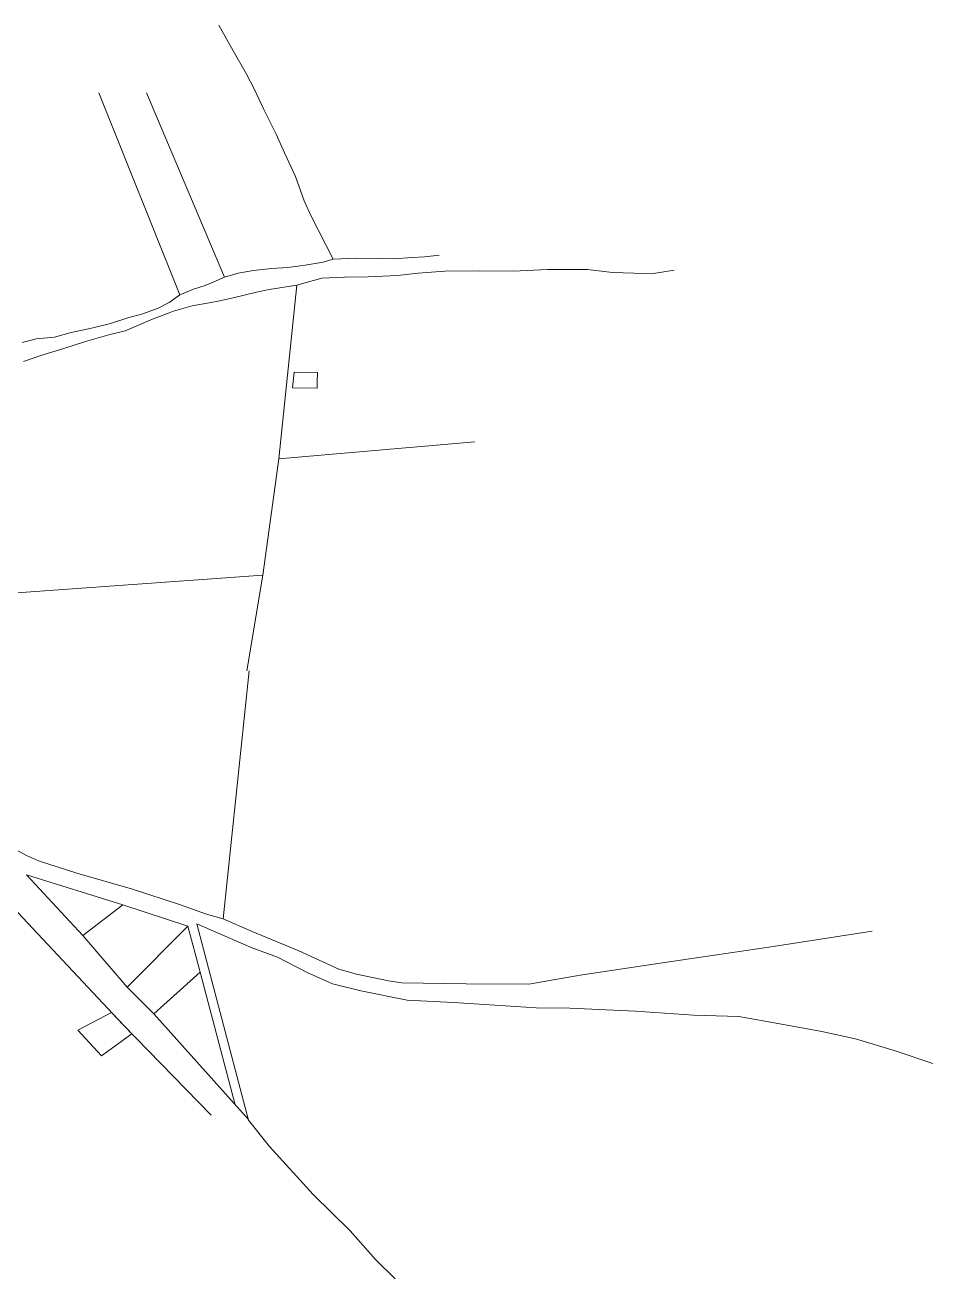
# Model space of a CAD drawing. Header units: millimetres. Extents: x 1956 to 626854, y 2654 to 1330329.
# Drawn here: x 626058 to 626854, y 1329230 to 1330329 of the extents above; entities that cross this region are included whole.
import ezdxf

# ---------------------------------------------------------------- set-up
doc = ezdxf.new("R2010")
doc.units = ezdxf.units.MM
for name, color, linetype in [('-2', 1, 'Continuous'), ('2', 7, 'Continuous'), ('CVL_CUADCON_TIT', 1, 'Continuous')]:
    doc.layers.add(name, color=color, linetype=linetype)

msp = doc.modelspace()

# ---------------------------------------------------------------- linework, layer by layer
at = {"layer": '-2', "color": 1, "lineweight": 0}
for p, q in [((626227.6, 1330329.2), (626240, 1330306.6)), ((626240, 1330306.6), (626251.4, 1330286.8)), ((626251.4, 1330286.8), (626258.7, 1330272.6)), ((626193.3, 1330092.7), (626122.4, 1330269.7)), ((626232.6, 1330108), (626164.1, 1330269.9)), ((626258.7, 1330272.6), (626267.1, 1330255.3)), ((626267.1, 1330255.3), (626277.7, 1330233.4)), ((626277.7, 1330233.4), (626285.2, 1330217.2)), ((626285.2, 1330217.2), (626294.8, 1330196.4)), ((626294.8, 1330196.4), (626302.4, 1330175.1)), ((626302.4, 1330175.1), (626308.4, 1330161.7)), ((626308.4, 1330161.7), (626327.8, 1330123.8)), ((626303.2, 1330118.6), (626319.1, 1330121.2)), ((626319.1, 1330121.2), (626327.8, 1330123.8)), ((626327.8, 1330123.8), (626348.1, 1330124.8)), ((626348.1, 1330124.8), (626367.2, 1330124.6)), ((626367.2, 1330124.6), (626381.2, 1330124.2)), ((626381.2, 1330124.2), (626396.9, 1330125.3)), ((626396.9, 1330125.3), (626408.1, 1330125.8)), ((626408.1, 1330125.8), (626420.6, 1330127.5)), ((626232.6, 1330108), (626244.6, 1330111.5)), ((626244.6, 1330111.5), (626257.9, 1330113.9)), ((626257.9, 1330113.9), (626273.7, 1330115.8)), ((626273.7, 1330115.8), (626287.9, 1330116.7)), ((626287.9, 1330116.7), (626303.2, 1330118.6)), ((626358.4, 1330108.3), (626384.3, 1330109.6)), ((626384.3, 1330109.6), (626402.4, 1330111.7)), ((626402.4, 1330111.7), (626425.6, 1330113.4)), ((626425.6, 1330113.4), (626456.1, 1330113.6)), ((626456.1, 1330113.6), (626485.6, 1330113.4)), ((626485.6, 1330113.4), (626515.6, 1330114.9)), ((626515.6, 1330114.9), (626550.9, 1330114.7)), ((626550.9, 1330114.7), (626572.7, 1330112.1)), ((626572.7, 1330112.1), (626591.3, 1330111.7)), ((626591.3, 1330111.7), (626608.8, 1330111.2)), ((626608.8, 1330111.2), (626626.9, 1330114.3)), ((626205.4, 1330097.5), (626215.6, 1330100.8)), ((626215.6, 1330100.8), (626222.5, 1330103.6)), ((626222.5, 1330103.6), (626232.6, 1330108)), ((626271.7, 1330097.3), (626295.9, 1330101.2)), ((626280, 1329948.8), (626295.9, 1330101.2)), ((626295.9, 1330101.2), (626317.7, 1330107.3)), ((626317.7, 1330107.3), (626337.8, 1330108)), ((626337.8, 1330108), (626358.4, 1330108.3)), ((626184, 1330085.8), (626193.3, 1330092.7)), ((626193.3, 1330092.7), (626205.4, 1330097.5)), ((626225.4, 1330086.8), (626240.2, 1330090)), ((626240.2, 1330090), (626260.4, 1330095)), ((626260.4, 1330095), (626271.7, 1330097.3)), ((626160.8, 1330076), (626174.2, 1330081)), ((626169.4, 1330071.4), (626187.8, 1330078.3)), ((626174.2, 1330081), (626184, 1330085.8)), ((626187.8, 1330078.3), (626204.2, 1330083)), ((626204.2, 1330083), (626225.4, 1330086.8)), ((626115.8, 1330063.4), (626132.4, 1330067.6)), ((626132.4, 1330067.6), (626147.8, 1330072.3)), ((626145.4, 1330061.1), (626169.4, 1330071.4)), ((626147.8, 1330072.3), (626160.8, 1330076)), ((626067.2, 1330054), (626083.3, 1330055.4)), ((626083.3, 1330055.4), (626097.9, 1330059.6)), ((626097.9, 1330059.6), (626115.8, 1330063.4)), ((626110.6, 1330051.6), (626131.1, 1330057.4)), ((626131.1, 1330057.4), (626145.4, 1330061.1)), ((626055, 1330050.8), (626067.2, 1330054)), ((626071.4, 1330039.4), (626091.7, 1330045.5)), ((626091.7, 1330045.5), (626110.6, 1330051.6)), ((626056.3, 1330034.2), (626071.4, 1330039.4)), ((626452, 1329963.7), (626280, 1329948.8)), ((626266, 1329846.7), (626280, 1329948.8)), ((626032.2, 1329830.1), (626266, 1329846.7)), ((626252.2, 1329762.9), (626266, 1329846.7))]:
    msp.add_line(p, q, dxfattribs=at)
at = {"color": 1, "lineweight": 0, "ltscale": 10}
for p, q in [((626104, 1329447.6), (626133.5, 1329463.2)), ((626133.5, 1329463.2), (626151.3, 1329444.6)), ((626124.6, 1329425.1), (626104, 1329447.6)), ((626151.3, 1329444.6), (626124.6, 1329425.1))]:
    msp.add_line(p, q, dxfattribs=at)
at = {"layer": '2', "color": 1, "lineweight": 0}
for p, q in [((626231.2, 1329545.4), (626254.2, 1329762.9)), ((626033.5, 1329614.9), (626058.9, 1329600.8)), ((626058.9, 1329600.8), (626069.3, 1329596.2)), ((626069.3, 1329596.2), (626103.1, 1329585.4)), ((626058.9, 1329583.8), (626143.4, 1329557.5)), ((626058.9, 1329583.8), (626108.1, 1329530.8)), ((626103.1, 1329585.4), (626151.9, 1329571.3)), ((626151.9, 1329571.3), (626193, 1329557.8)), ((626143.7, 1329452.4), (626046.6, 1329556)), ((626108.1, 1329530.8), (626143.4, 1329557.5)), ((626143.4, 1329557.5), (626200.4, 1329538.8)), ((626193, 1329557.8), (626216.7, 1329549.4)), ((626216.7, 1329549.4), (626231.2, 1329545.4)), ((626147.2, 1329485.3), (626200.4, 1329538.8)), ((626200.4, 1329538.8), (626211, 1329498.6)), ((626208.1, 1329541), (626255.9, 1329520.1)), ((626208.1, 1329541), (626253.6, 1329368.9)), ((626231.2, 1329545.4), (626256.8, 1329534.3)), ((626108.1, 1329530.8), (626147.2, 1329485.3)), ((626256.8, 1329534.3), (626297.7, 1329517.2)), ((626709.9, 1329520.5), (626772.1, 1329530.1)), ((626772.1, 1329530.1), (626800.5, 1329534.5)), ((626255.9, 1329520.1), (626278.9, 1329511.8)), ((626297.7, 1329517.2), (626332.6, 1329501.3)), ((626614.5, 1329506.5), (626709.9, 1329520.5)), ((626278.9, 1329511.8), (626305, 1329498.4)), ((626544.5, 1329495.8), (626614.5, 1329506.5)), ((626170.5, 1329462.1), (626211, 1329498.6)), ((626211, 1329498.6), (626241.9, 1329382.3)), ((626305, 1329498.4), (626327.2, 1329488.4)), ((626332.6, 1329501.3), (626348.1, 1329496.7)), ((626348.1, 1329496.7), (626376.3, 1329491)), ((626499.4, 1329488.1), (626544.5, 1329495.8)), ((626147.2, 1329485.3), (626170.5, 1329462.1)), ((626327.2, 1329488.4), (626352.1, 1329482.1)), ((626376.3, 1329491), (626387.9, 1329489.2)), ((626387.9, 1329489.2), (626444.5, 1329488.4)), ((626444.5, 1329488.4), (626499.4, 1329488.1)), ((626352.1, 1329482.1), (626392.6, 1329473.9)), ((626392.6, 1329473.9), (626433.2, 1329471.9)), ((626433.2, 1329471.9), (626505.8, 1329467.3)), ((626170.5, 1329462.1), (626253.5, 1329369.3)), ((626505.8, 1329467.3), (626535.2, 1329467.1)), ((626535.2, 1329467.1), (626592.8, 1329464.4)), ((626592.8, 1329464.4), (626643.8, 1329460.9)), ((626643.8, 1329460.9), (626683.4, 1329459.6)), ((626220.8, 1329373.1), (626143.7, 1329452.4)), ((626683.4, 1329459.6), (626719.4, 1329453.3)), ((626719.4, 1329453.3), (626756.2, 1329446.4)), ((626756.2, 1329446.4), (626785.8, 1329440.1)), ((626785.8, 1329440.1), (626820.5, 1329429.7)), ((626820.5, 1329429.7), (626853.7, 1329418.6)), ((626253.6, 1329368.9), (626271.9, 1329345.6)), ((626271.9, 1329345.6), (626310.1, 1329303.5)), ((626310.1, 1329303.5), (626342.7, 1329271.6)), ((626342.7, 1329271.6), (626364.9, 1329246.5)), ((626364.9, 1329246.5), (626382, 1329229.5))]:
    msp.add_line(p, q, dxfattribs=at)
at = {"layer": 'CVL_CUADCON_TIT', "color": 1, "lineweight": 0, "ltscale": 0.5}
for p, q in [((626293.6, 1330024.8), (626292, 1330011)), ((626313.9, 1330024.6), (626293.6, 1330024.8)), ((626313.7, 1330015.9), (626313.9, 1330024.6)), ((626292, 1330011), (626313.6, 1330010.8)), ((626313.6, 1330010.8), (626313.7, 1330015.9))]:
    msp.add_line(p, q, dxfattribs=at)

doc.saveas('drawing.dxf')
